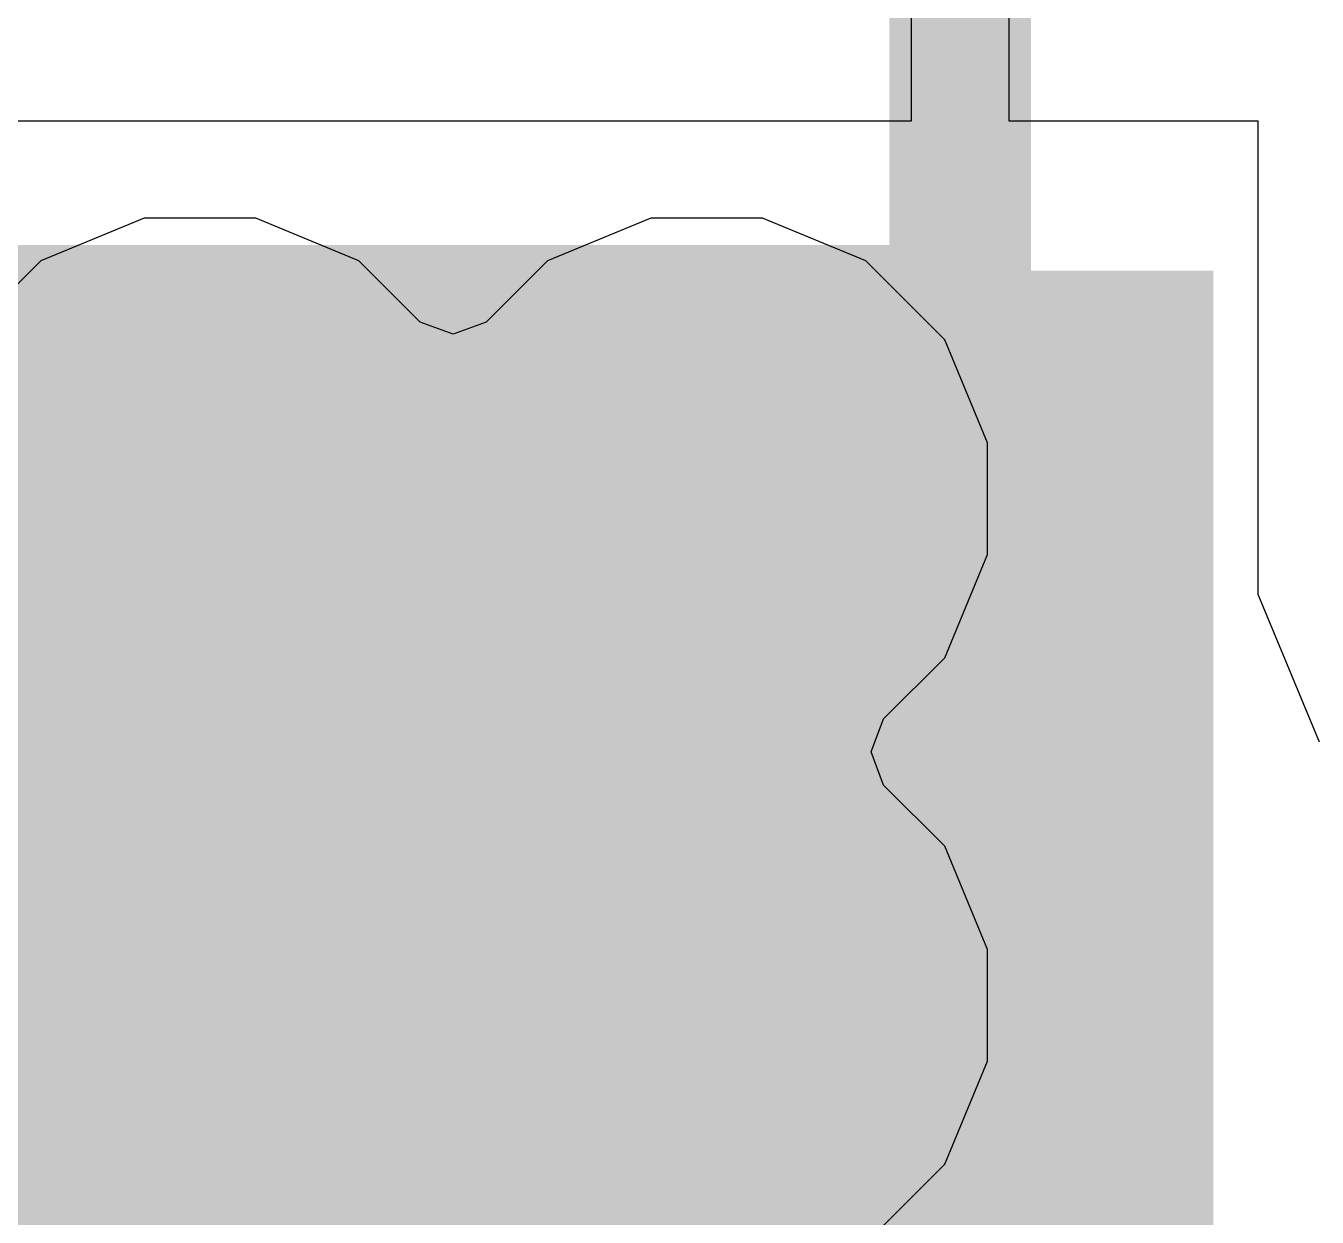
# Model space of a CAD drawing. Header units: inches. Extents: x -4 to 5258, y -4 to 5281.
# Drawn here: x 65.934 to 68.482, y 31.488 to 33.84 of the extents above; entities that cross this region are included whole.
import ezdxf

# ---------------------------------------------------------------- set-up
doc = ezdxf.new("R2010")
doc.units = ezdxf.units.IN
for name, color, linetype in [('Bottom Layer', 5, 'Continuous'), ('Bottom Solder', 6, 'Continuous'), ('Drill Drawing', 1, 'Continuous'), ('Layer 1', 16, 'Continuous'), ('Layer 2', 76, 'Continuous'), ('Top Layer', 1, 'Continuous'), ('Top Paste', 8, 'Continuous'), ('Top Solder', 216, 'Continuous'), ('Via Holes', 16, 'Continuous')]:
    doc.layers.add(name, color=color, linetype=linetype)

# ---------------------------------------------------------------- blocks, each defined once
blk = doc.blocks.new('HTSSOP_38_EP_4_4___15')
at = {"layer": 'Bottom Layer'}
h = blk.add_hatch(color=5, dxfattribs=at)
edge = h.paths.add_edge_path()
edge.add_arc((-1, 2), 0.3, 0, 360)
h = blk.add_hatch(color=5, dxfattribs=at)
edge = h.paths.add_edge_path()
edge.add_arc((0, 2), 0.3, 0, 360)
h = blk.add_hatch(color=5, dxfattribs=at)
edge = h.paths.add_edge_path()
edge.add_arc((-1, 1), 0.3, 0, 360)
h = blk.add_hatch(color=5, dxfattribs=at)
edge = h.paths.add_edge_path()
edge.add_arc((0, 1), 0.3, 0, 360)
at = {"layer": 'Bottom Solder'}
h = blk.add_hatch(color=6, dxfattribs=at)
edge = h.paths.add_edge_path()
edge.add_arc((-1, 2), 0.4016, 0, 360)
h = blk.add_hatch(color=6, dxfattribs=at)
edge = h.paths.add_edge_path()
edge.add_arc((0, 2), 0.4016, 0, 360)
h = blk.add_hatch(color=6, dxfattribs=at)
edge = h.paths.add_edge_path()
edge.add_arc((-1, 1), 0.4016, 0, 360)
h = blk.add_hatch(color=6, dxfattribs=at)
edge = h.paths.add_edge_path()
edge.add_arc((0, 1), 0.4016, 0, 360)
at = {"layer": 'Layer 1'}
h = blk.add_hatch(color=16, dxfattribs=at)
edge = h.paths.add_edge_path()
edge.add_arc((-1, 2), 0.3, 0, 360)
h = blk.add_hatch(color=16, dxfattribs=at)
edge = h.paths.add_edge_path()
edge.add_arc((0, 2), 0.3, 0, 360)
h = blk.add_hatch(color=16, dxfattribs=at)
edge = h.paths.add_edge_path()
edge.add_arc((-1, 1), 0.3, 0, 360)
h = blk.add_hatch(color=16, dxfattribs=at)
edge = h.paths.add_edge_path()
edge.add_arc((0, 1), 0.3, 0, 360)
at = {"layer": 'Layer 2'}
h = blk.add_hatch(color=76, dxfattribs=at)
edge = h.paths.add_edge_path()
edge.add_arc((-1, 2), 0.3, 0, 360)
h = blk.add_hatch(color=76, dxfattribs=at)
edge = h.paths.add_edge_path()
edge.add_arc((0, 2), 0.3, 0, 360)
h = blk.add_hatch(color=76, dxfattribs=at)
edge = h.paths.add_edge_path()
edge.add_arc((-1, 1), 0.3, 0, 360)
h = blk.add_hatch(color=76, dxfattribs=at)
edge = h.paths.add_edge_path()
edge.add_arc((0, 1), 0.3, 0, 360)
at = {"layer": 'Top Layer'}
blk.add_hatch(color=1, dxfattribs=at).paths.add_polyline_path([(1.45, 2.4), (1.45, -2.4), (-1.45, -2.4), (-1.45, 2.4)])
h = blk.add_hatch(color=1, dxfattribs=at)
edge = h.paths.add_edge_path()
edge.add_arc((-1, 2), 0.3, 0, 360)
h = blk.add_hatch(color=1, dxfattribs=at)
edge = h.paths.add_edge_path()
edge.add_arc((0, 2), 0.3, 0, 360)
h = blk.add_hatch(color=1, dxfattribs=at)
edge = h.paths.add_edge_path()
edge.add_arc((-1, 1), 0.3, 0, 360)
h = blk.add_hatch(color=1, dxfattribs=at)
edge = h.paths.add_edge_path()
edge.add_arc((0, 1), 0.3, 0, 360)
at = {"layer": 'Top Paste'}
blk.add_hatch(color=8, dxfattribs=at).paths.add_polyline_path([(1.45, 2.4), (1.45, -2.4), (-1.45, -2.4), (-1.45, 2.4)])
at = {"layer": 'Top Solder'}
blk.add_hatch(color=216, dxfattribs=at).paths.add_polyline_path([(1.5008, 2.4508), (1.5008, -2.4508), (-1.5008, -2.4508), (-1.5008, 2.4508)])
h = blk.add_hatch(color=216, dxfattribs=at)
edge = h.paths.add_edge_path()
edge.add_arc((-1, 2), 0.4016, 0, 360)
h = blk.add_hatch(color=216, dxfattribs=at)
edge = h.paths.add_edge_path()
edge.add_arc((0, 2), 0.4016, 0, 360)
h = blk.add_hatch(color=216, dxfattribs=at)
edge = h.paths.add_edge_path()
edge.add_arc((-1, 1), 0.4016, 0, 360)
h = blk.add_hatch(color=216, dxfattribs=at)
edge = h.paths.add_edge_path()
edge.add_arc((0, 1), 0.4016, 0, 360)
at = {"layer": 'Via Holes'}
h = blk.add_hatch(color=7, dxfattribs=at)
edge = h.paths.add_edge_path()
edge.add_arc((-1, 2), 0.15, 0, 360)
h = blk.add_hatch(color=7, dxfattribs=at)
edge = h.paths.add_edge_path()
edge.add_arc((0, 2), 0.15, 0, 360)
h = blk.add_hatch(color=7, dxfattribs=at)
edge = h.paths.add_edge_path()
edge.add_arc((-1, 1), 0.15, 0, 360)
h = blk.add_hatch(color=7, dxfattribs=at)
edge = h.paths.add_edge_path()
edge.add_arc((0, 1), 0.15, 0, 360)

msp = doc.modelspace()

# ---------------------------------------------------------------- hatches: boundary and pattern name
at = {"layer": 'Top Layer'}
msp.add_hatch(color=1, dxfattribs=at).paths.add_polyline_path([(62.8777, 30.4562), (68.2778, 30.4562), (68.2778, 33.3562), (62.8777, 33.3562)])

# ---------------------------------------------------------------- linework, layer by layer
at = {"layer": 'Drill Drawing'}
for points in [[(66.1507, 33.0332, 0.0508, 0.0508, 0), (66.1507, 33.1602, 0.0508, 0.0508, 0)], [(66.1507, 33.1602, 0.0508, 0.0508, 0), (66.4047, 33.1602, 0.0508, 0.0508, 0)], [(66.4047, 33.0332, 0.0508, 0.0508, 0), (66.4047, 33.1602, 0.0508, 0.0508, 0)], [(67.1507, 33.0332, 0.0508, 0.0508, 0), (67.1507, 33.1602, 0.0508, 0.0508, 0)], [(67.1507, 33.1602, 0.0508, 0.0508, 0), (67.4047, 33.1602, 0.0508, 0.0508, 0)], [(67.4047, 33.0332, 0.0508, 0.0508, 0), (67.4047, 33.1602, 0.0508, 0.0508, 0)], [(66.2015, 32.9824, 0.0508, 0.0508, 0), (66.2015, 33.0586, 0.0508, 0.0508, 0)], [(66.2015, 33.0586, 0.0508, 0.0508, 0), (66.3539, 33.0586, 0.0508, 0.0508, 0)], [(66.3539, 32.9824, 0.0508, 0.0508, 0), (66.3539, 33.0586, 0.0508, 0.0508, 0)], [(67.2015, 32.9824, 0.0508, 0.0508, 0), (67.2015, 33.0586, 0.0508, 0.0508, 0)], [(67.2015, 33.0586, 0.0508, 0.0508, 0), (67.3539, 33.0586, 0.0508, 0.0508, 0)], [(67.3539, 32.9824, 0.0508, 0.0508, 0), (67.3539, 33.0586, 0.0508, 0.0508, 0)], [(66.0237, 32.7792, 0.0508, 0.0508, 0), (66.0237, 33.0332, 0.0508, 0.0508, 0)], [(66.0237, 33.0332, 0.0508, 0.0508, 0), (66.1507, 33.0332, 0.0508, 0.0508, 0)], [(66.4047, 33.0332, 0.0508, 0.0508, 0), (66.5317, 33.0332, 0.0508, 0.0508, 0)], [(66.5317, 32.7792, 0.0508, 0.0508, 0), (66.5317, 33.0332, 0.0508, 0.0508, 0)], [(67.0237, 32.7792, 0.0508, 0.0508, 0), (67.0237, 33.0332, 0.0508, 0.0508, 0)], [(67.0237, 33.0332, 0.0508, 0.0508, 0), (67.1507, 33.0332, 0.0508, 0.0508, 0)], [(67.4047, 33.0332, 0.0508, 0.0508, 0), (67.5317, 33.0332, 0.0508, 0.0508, 0)], [(67.5317, 32.7792, 0.0508, 0.0508, 0), (67.5317, 33.0332, 0.0508, 0.0508, 0)], [(66.1253, 32.83, 0.0508, 0.0508, 0), (66.1253, 32.9824, 0.0508, 0.0508, 0)], [(66.1253, 32.9824, 0.0508, 0.0508, 0), (66.2015, 32.9824, 0.0508, 0.0508, 0)], [(66.3539, 32.9824, 0.0508, 0.0508, 0), (66.4301, 32.9824, 0.0508, 0.0508, 0)], [(66.4301, 32.83, 0.0508, 0.0508, 0), (66.4301, 32.9824, 0.0508, 0.0508, 0)], [(67.1253, 32.83, 0.0508, 0.0508, 0), (67.1253, 32.9824, 0.0508, 0.0508, 0)], [(67.1253, 32.9824, 0.0508, 0.0508, 0), (67.2015, 32.9824, 0.0508, 0.0508, 0)], [(67.3539, 32.9824, 0.0508, 0.0508, 0), (67.4301, 32.9824, 0.0508, 0.0508, 0)], [(67.4301, 32.83, 0.0508, 0.0508, 0), (67.4301, 32.9824, 0.0508, 0.0508, 0)], [(66.1253, 32.83, 0.0508, 0.0508, 0), (66.2015, 32.83, 0.0508, 0.0508, 0)], [(66.2015, 32.7538, 0.0508, 0.0508, 0), (66.2015, 32.83, 0.0508, 0.0508, 0)], [(66.3539, 32.83, 0.0508, 0.0508, 0), (66.4301, 32.83, 0.0508, 0.0508, 0)], [(66.3539, 32.7538, 0.0508, 0.0508, 0), (66.3539, 32.83, 0.0508, 0.0508, 0)], [(67.1253, 32.83, 0.0508, 0.0508, 0), (67.2015, 32.83, 0.0508, 0.0508, 0)], [(67.2015, 32.7538, 0.0508, 0.0508, 0), (67.2015, 32.83, 0.0508, 0.0508, 0)], [(67.3539, 32.83, 0.0508, 0.0508, 0), (67.4301, 32.83, 0.0508, 0.0508, 0)], [(67.3539, 32.7538, 0.0508, 0.0508, 0), (67.3539, 32.83, 0.0508, 0.0508, 0)], [(66.0237, 32.7792, 0.0508, 0.0508, 0), (66.1507, 32.7792, 0.0508, 0.0508, 0)], [(66.1507, 32.6522, 0.0508, 0.0508, 0), (66.1507, 32.7792, 0.0508, 0.0508, 0)], [(66.4047, 32.7792, 0.0508, 0.0508, 0), (66.5317, 32.7792, 0.0508, 0.0508, 0)], [(66.4047, 32.6522, 0.0508, 0.0508, 0), (66.4047, 32.7792, 0.0508, 0.0508, 0)], [(67.0237, 32.7792, 0.0508, 0.0508, 0), (67.1507, 32.7792, 0.0508, 0.0508, 0)], [(67.1507, 32.6522, 0.0508, 0.0508, 0), (67.1507, 32.7792, 0.0508, 0.0508, 0)], [(67.4047, 32.7792, 0.0508, 0.0508, 0), (67.5317, 32.7792, 0.0508, 0.0508, 0)], [(67.4047, 32.6522, 0.0508, 0.0508, 0), (67.4047, 32.7792, 0.0508, 0.0508, 0)], [(66.2015, 32.7538, 0.0508, 0.0508, 0), (66.3539, 32.7538, 0.0508, 0.0508, 0)], [(67.2015, 32.7538, 0.0508, 0.0508, 0), (67.3539, 32.7538, 0.0508, 0.0508, 0)], [(66.1507, 32.6522, 0.0508, 0.0508, 0), (66.4047, 32.6522, 0.0508, 0.0508, 0)], [(67.1507, 32.6522, 0.0508, 0.0508, 0), (67.4047, 32.6522, 0.0508, 0.0508, 0)], [(66.1507, 32.0332, 0.0508, 0.0508, 0), (66.1507, 32.1602, 0.0508, 0.0508, 0)], [(66.1507, 32.1602, 0.0508, 0.0508, 0), (66.4047, 32.1602, 0.0508, 0.0508, 0)], [(66.4047, 32.0332, 0.0508, 0.0508, 0), (66.4047, 32.1602, 0.0508, 0.0508, 0)], [(67.1507, 32.0332, 0.0508, 0.0508, 0), (67.1507, 32.1602, 0.0508, 0.0508, 0)], [(67.1507, 32.1602, 0.0508, 0.0508, 0), (67.4047, 32.1602, 0.0508, 0.0508, 0)], [(67.4047, 32.0332, 0.0508, 0.0508, 0), (67.4047, 32.1602, 0.0508, 0.0508, 0)], [(66.2015, 31.9824, 0.0508, 0.0508, 0), (66.2015, 32.0586, 0.0508, 0.0508, 0)], [(66.2015, 32.0586, 0.0508, 0.0508, 0), (66.3539, 32.0586, 0.0508, 0.0508, 0)], [(66.3539, 31.9824, 0.0508, 0.0508, 0), (66.3539, 32.0586, 0.0508, 0.0508, 0)], [(67.2015, 31.9824, 0.0508, 0.0508, 0), (67.2015, 32.0586, 0.0508, 0.0508, 0)], [(67.2015, 32.0586, 0.0508, 0.0508, 0), (67.3539, 32.0586, 0.0508, 0.0508, 0)], [(67.3539, 31.9824, 0.0508, 0.0508, 0), (67.3539, 32.0586, 0.0508, 0.0508, 0)], [(66.0237, 31.7792, 0.0508, 0.0508, 0), (66.0237, 32.0332, 0.0508, 0.0508, 0)], [(66.0237, 32.0332, 0.0508, 0.0508, 0), (66.1507, 32.0332, 0.0508, 0.0508, 0)], [(66.4047, 32.0332, 0.0508, 0.0508, 0), (66.5317, 32.0332, 0.0508, 0.0508, 0)], [(66.5317, 31.7792, 0.0508, 0.0508, 0), (66.5317, 32.0332, 0.0508, 0.0508, 0)], [(67.0237, 31.7792, 0.0508, 0.0508, 0), (67.0237, 32.0332, 0.0508, 0.0508, 0)], [(67.0237, 32.0332, 0.0508, 0.0508, 0), (67.1507, 32.0332, 0.0508, 0.0508, 0)], [(67.4047, 32.0332, 0.0508, 0.0508, 0), (67.5317, 32.0332, 0.0508, 0.0508, 0)], [(67.5317, 31.7792, 0.0508, 0.0508, 0), (67.5317, 32.0332, 0.0508, 0.0508, 0)], [(66.1253, 31.83, 0.0508, 0.0508, 0), (66.1253, 31.9824, 0.0508, 0.0508, 0)], [(66.1253, 31.9824, 0.0508, 0.0508, 0), (66.2015, 31.9824, 0.0508, 0.0508, 0)], [(66.3539, 31.9824, 0.0508, 0.0508, 0), (66.4301, 31.9824, 0.0508, 0.0508, 0)], [(66.4301, 31.83, 0.0508, 0.0508, 0), (66.4301, 31.9824, 0.0508, 0.0508, 0)], [(67.1253, 31.83, 0.0508, 0.0508, 0), (67.1253, 31.9824, 0.0508, 0.0508, 0)], [(67.1253, 31.9824, 0.0508, 0.0508, 0), (67.2015, 31.9824, 0.0508, 0.0508, 0)], [(67.3539, 31.9824, 0.0508, 0.0508, 0), (67.4301, 31.9824, 0.0508, 0.0508, 0)], [(67.4301, 31.83, 0.0508, 0.0508, 0), (67.4301, 31.9824, 0.0508, 0.0508, 0)], [(66.1253, 31.83, 0.0508, 0.0508, 0), (66.2015, 31.83, 0.0508, 0.0508, 0)], [(66.2015, 31.7538, 0.0508, 0.0508, 0), (66.2015, 31.83, 0.0508, 0.0508, 0)], [(66.3539, 31.83, 0.0508, 0.0508, 0), (66.4301, 31.83, 0.0508, 0.0508, 0)], [(66.3539, 31.7538, 0.0508, 0.0508, 0), (66.3539, 31.83, 0.0508, 0.0508, 0)], [(67.1253, 31.83, 0.0508, 0.0508, 0), (67.2015, 31.83, 0.0508, 0.0508, 0)], [(67.2015, 31.7538, 0.0508, 0.0508, 0), (67.2015, 31.83, 0.0508, 0.0508, 0)], [(67.3539, 31.83, 0.0508, 0.0508, 0), (67.4301, 31.83, 0.0508, 0.0508, 0)], [(67.3539, 31.7538, 0.0508, 0.0508, 0), (67.3539, 31.83, 0.0508, 0.0508, 0)], [(66.0237, 31.7792, 0.0508, 0.0508, 0), (66.1507, 31.7792, 0.0508, 0.0508, 0)], [(66.1507, 31.6522, 0.0508, 0.0508, 0), (66.1507, 31.7792, 0.0508, 0.0508, 0)], [(66.4047, 31.7792, 0.0508, 0.0508, 0), (66.5317, 31.7792, 0.0508, 0.0508, 0)], [(66.4047, 31.6522, 0.0508, 0.0508, 0), (66.4047, 31.7792, 0.0508, 0.0508, 0)], [(67.0237, 31.7792, 0.0508, 0.0508, 0), (67.1507, 31.7792, 0.0508, 0.0508, 0)], [(67.1507, 31.6522, 0.0508, 0.0508, 0), (67.1507, 31.7792, 0.0508, 0.0508, 0)], [(67.4047, 31.7792, 0.0508, 0.0508, 0), (67.5317, 31.7792, 0.0508, 0.0508, 0)], [(67.4047, 31.6522, 0.0508, 0.0508, 0), (67.4047, 31.7792, 0.0508, 0.0508, 0)], [(66.2015, 31.7538, 0.0508, 0.0508, 0), (66.3539, 31.7538, 0.0508, 0.0508, 0)], [(67.2015, 31.7538, 0.0508, 0.0508, 0), (67.3539, 31.7538, 0.0508, 0.0508, 0)], [(66.1507, 31.6522, 0.0508, 0.0508, 0), (66.4047, 31.6522, 0.0508, 0.0508, 0)], [(67.1507, 31.6522, 0.0508, 0.0508, 0), (67.4047, 31.6522, 0.0508, 0.0508, 0)]]:
    msp.add_lwpolyline(points, format="xyseb", dxfattribs=at)
for points in [[(66.138, 33.1602, 0.0254, 0.0254, 1), (66.1634, 33.1602, 0.0254, 0.0254, 1)], [(66.138, 33.1602, 0.0254, 0.0254, 1), (66.1634, 33.1602, 0.0254, 0.0254, 1)], [(66.392, 33.1602, 0.0254, 0.0254, 1), (66.4174, 33.1602, 0.0254, 0.0254, 1)], [(66.392, 33.1602, 0.0254, 0.0254, 1), (66.4174, 33.1602, 0.0254, 0.0254, 1)], [(67.138, 33.1602, 0.0254, 0.0254, 1), (67.1634, 33.1602, 0.0254, 0.0254, 1)], [(67.138, 33.1602, 0.0254, 0.0254, 1), (67.1634, 33.1602, 0.0254, 0.0254, 1)], [(67.392, 33.1602, 0.0254, 0.0254, 1), (67.4174, 33.1602, 0.0254, 0.0254, 1)], [(67.392, 33.1602, 0.0254, 0.0254, 1), (67.4174, 33.1602, 0.0254, 0.0254, 1)], [(66.1888, 33.0586, 0.0254, 0.0254, 1), (66.2142, 33.0586, 0.0254, 0.0254, 1)], [(66.1888, 33.0586, 0.0254, 0.0254, 1), (66.2142, 33.0586, 0.0254, 0.0254, 1)], [(66.3412, 33.0586, 0.0254, 0.0254, 1), (66.3666, 33.0586, 0.0254, 0.0254, 1)], [(66.3412, 33.0586, 0.0254, 0.0254, 1), (66.3666, 33.0586, 0.0254, 0.0254, 1)], [(67.1888, 33.0586, 0.0254, 0.0254, 1), (67.2142, 33.0586, 0.0254, 0.0254, 1)], [(67.1888, 33.0586, 0.0254, 0.0254, 1), (67.2142, 33.0586, 0.0254, 0.0254, 1)], [(67.3412, 33.0586, 0.0254, 0.0254, 1), (67.3666, 33.0586, 0.0254, 0.0254, 1)], [(67.3412, 33.0586, 0.0254, 0.0254, 1), (67.3666, 33.0586, 0.0254, 0.0254, 1)], [(66.011, 33.0332, 0.0254, 0.0254, 1), (66.0364, 33.0332, 0.0254, 0.0254, 1)], [(66.011, 33.0332, 0.0254, 0.0254, 1), (66.0364, 33.0332, 0.0254, 0.0254, 1)], [(66.138, 33.0332, 0.0254, 0.0254, 1), (66.1634, 33.0332, 0.0254, 0.0254, 1)], [(66.138, 33.0332, 0.0254, 0.0254, 1), (66.1634, 33.0332, 0.0254, 0.0254, 1)], [(66.392, 33.0332, 0.0254, 0.0254, 1), (66.4174, 33.0332, 0.0254, 0.0254, 1)], [(66.392, 33.0332, 0.0254, 0.0254, 1), (66.4174, 33.0332, 0.0254, 0.0254, 1)], [(66.519, 33.0332, 0.0254, 0.0254, 1), (66.5444, 33.0332, 0.0254, 0.0254, 1)], [(66.519, 33.0332, 0.0254, 0.0254, 1), (66.5444, 33.0332, 0.0254, 0.0254, 1)], [(67.011, 33.0332, 0.0254, 0.0254, 1), (67.0364, 33.0332, 0.0254, 0.0254, 1)], [(67.011, 33.0332, 0.0254, 0.0254, 1), (67.0364, 33.0332, 0.0254, 0.0254, 1)], [(67.138, 33.0332, 0.0254, 0.0254, 1), (67.1634, 33.0332, 0.0254, 0.0254, 1)], [(67.138, 33.0332, 0.0254, 0.0254, 1), (67.1634, 33.0332, 0.0254, 0.0254, 1)], [(67.392, 33.0332, 0.0254, 0.0254, 1), (67.4174, 33.0332, 0.0254, 0.0254, 1)], [(67.392, 33.0332, 0.0254, 0.0254, 1), (67.4174, 33.0332, 0.0254, 0.0254, 1)], [(67.519, 33.0332, 0.0254, 0.0254, 1), (67.5444, 33.0332, 0.0254, 0.0254, 1)], [(67.519, 33.0332, 0.0254, 0.0254, 1), (67.5444, 33.0332, 0.0254, 0.0254, 1)], [(66.1126, 32.9824, 0.0254, 0.0254, 1), (66.138, 32.9824, 0.0254, 0.0254, 1)], [(66.1126, 32.9824, 0.0254, 0.0254, 1), (66.138, 32.9824, 0.0254, 0.0254, 1)], [(66.1888, 32.9824, 0.0254, 0.0254, 1), (66.2142, 32.9824, 0.0254, 0.0254, 1)], [(66.1888, 32.9824, 0.0254, 0.0254, 1), (66.2142, 32.9824, 0.0254, 0.0254, 1)], [(66.3412, 32.9824, 0.0254, 0.0254, 1), (66.3666, 32.9824, 0.0254, 0.0254, 1)], [(66.3412, 32.9824, 0.0254, 0.0254, 1), (66.3666, 32.9824, 0.0254, 0.0254, 1)], [(66.4174, 32.9824, 0.0254, 0.0254, 1), (66.4428, 32.9824, 0.0254, 0.0254, 1)], [(66.4174, 32.9824, 0.0254, 0.0254, 1), (66.4428, 32.9824, 0.0254, 0.0254, 1)], [(67.1126, 32.9824, 0.0254, 0.0254, 1), (67.138, 32.9824, 0.0254, 0.0254, 1)], [(67.1126, 32.9824, 0.0254, 0.0254, 1), (67.138, 32.9824, 0.0254, 0.0254, 1)], [(67.1888, 32.9824, 0.0254, 0.0254, 1), (67.2142, 32.9824, 0.0254, 0.0254, 1)], [(67.1888, 32.9824, 0.0254, 0.0254, 1), (67.2142, 32.9824, 0.0254, 0.0254, 1)], [(67.3412, 32.9824, 0.0254, 0.0254, 1), (67.3666, 32.9824, 0.0254, 0.0254, 1)], [(67.3412, 32.9824, 0.0254, 0.0254, 1), (67.3666, 32.9824, 0.0254, 0.0254, 1)], [(67.4174, 32.9824, 0.0254, 0.0254, 1), (67.4428, 32.9824, 0.0254, 0.0254, 1)], [(67.4174, 32.9824, 0.0254, 0.0254, 1), (67.4428, 32.9824, 0.0254, 0.0254, 1)], [(66.1126, 32.83, 0.0254, 0.0254, 1), (66.138, 32.83, 0.0254, 0.0254, 1)], [(66.1126, 32.83, 0.0254, 0.0254, 1), (66.138, 32.83, 0.0254, 0.0254, 1)], [(66.1888, 32.83, 0.0254, 0.0254, 1), (66.2142, 32.83, 0.0254, 0.0254, 1)], [(66.1888, 32.83, 0.0254, 0.0254, 1), (66.2142, 32.83, 0.0254, 0.0254, 1)], [(66.3412, 32.83, 0.0254, 0.0254, 1), (66.3666, 32.83, 0.0254, 0.0254, 1)], [(66.3412, 32.83, 0.0254, 0.0254, 1), (66.3666, 32.83, 0.0254, 0.0254, 1)], [(66.4174, 32.83, 0.0254, 0.0254, 1), (66.4428, 32.83, 0.0254, 0.0254, 1)], [(66.4174, 32.83, 0.0254, 0.0254, 1), (66.4428, 32.83, 0.0254, 0.0254, 1)], [(67.1126, 32.83, 0.0254, 0.0254, 1), (67.138, 32.83, 0.0254, 0.0254, 1)], [(67.1126, 32.83, 0.0254, 0.0254, 1), (67.138, 32.83, 0.0254, 0.0254, 1)], [(67.1888, 32.83, 0.0254, 0.0254, 1), (67.2142, 32.83, 0.0254, 0.0254, 1)], [(67.1888, 32.83, 0.0254, 0.0254, 1), (67.2142, 32.83, 0.0254, 0.0254, 1)], [(67.3412, 32.83, 0.0254, 0.0254, 1), (67.3666, 32.83, 0.0254, 0.0254, 1)], [(67.3412, 32.83, 0.0254, 0.0254, 1), (67.3666, 32.83, 0.0254, 0.0254, 1)], [(67.4174, 32.83, 0.0254, 0.0254, 1), (67.4428, 32.83, 0.0254, 0.0254, 1)], [(67.4174, 32.83, 0.0254, 0.0254, 1), (67.4428, 32.83, 0.0254, 0.0254, 1)], [(66.011, 32.7792, 0.0254, 0.0254, 1), (66.0364, 32.7792, 0.0254, 0.0254, 1)], [(66.011, 32.7792, 0.0254, 0.0254, 1), (66.0364, 32.7792, 0.0254, 0.0254, 1)], [(66.138, 32.7792, 0.0254, 0.0254, 1), (66.1634, 32.7792, 0.0254, 0.0254, 1)], [(66.138, 32.7792, 0.0254, 0.0254, 1), (66.1634, 32.7792, 0.0254, 0.0254, 1)], [(66.392, 32.7792, 0.0254, 0.0254, 1), (66.4174, 32.7792, 0.0254, 0.0254, 1)], [(66.392, 32.7792, 0.0254, 0.0254, 1), (66.4174, 32.7792, 0.0254, 0.0254, 1)], [(66.519, 32.7792, 0.0254, 0.0254, 1), (66.5444, 32.7792, 0.0254, 0.0254, 1)], [(66.519, 32.7792, 0.0254, 0.0254, 1), (66.5444, 32.7792, 0.0254, 0.0254, 1)], [(67.011, 32.7792, 0.0254, 0.0254, 1), (67.0364, 32.7792, 0.0254, 0.0254, 1)], [(67.011, 32.7792, 0.0254, 0.0254, 1), (67.0364, 32.7792, 0.0254, 0.0254, 1)], [(67.138, 32.7792, 0.0254, 0.0254, 1), (67.1634, 32.7792, 0.0254, 0.0254, 1)], [(67.138, 32.7792, 0.0254, 0.0254, 1), (67.1634, 32.7792, 0.0254, 0.0254, 1)], [(67.392, 32.7792, 0.0254, 0.0254, 1), (67.4174, 32.7792, 0.0254, 0.0254, 1)], [(67.392, 32.7792, 0.0254, 0.0254, 1), (67.4174, 32.7792, 0.0254, 0.0254, 1)], [(67.519, 32.7792, 0.0254, 0.0254, 1), (67.5444, 32.7792, 0.0254, 0.0254, 1)], [(67.519, 32.7792, 0.0254, 0.0254, 1), (67.5444, 32.7792, 0.0254, 0.0254, 1)], [(66.1888, 32.7538, 0.0254, 0.0254, 1), (66.2142, 32.7538, 0.0254, 0.0254, 1)], [(66.1888, 32.7538, 0.0254, 0.0254, 1), (66.2142, 32.7538, 0.0254, 0.0254, 1)], [(66.3412, 32.7538, 0.0254, 0.0254, 1), (66.3666, 32.7538, 0.0254, 0.0254, 1)], [(66.3412, 32.7538, 0.0254, 0.0254, 1), (66.3666, 32.7538, 0.0254, 0.0254, 1)], [(67.1888, 32.7538, 0.0254, 0.0254, 1), (67.2142, 32.7538, 0.0254, 0.0254, 1)], [(67.1888, 32.7538, 0.0254, 0.0254, 1), (67.2142, 32.7538, 0.0254, 0.0254, 1)], [(67.3412, 32.7538, 0.0254, 0.0254, 1), (67.3666, 32.7538, 0.0254, 0.0254, 1)], [(67.3412, 32.7538, 0.0254, 0.0254, 1), (67.3666, 32.7538, 0.0254, 0.0254, 1)], [(66.138, 32.6522, 0.0254, 0.0254, 1), (66.1634, 32.6522, 0.0254, 0.0254, 1)], [(66.138, 32.6522, 0.0254, 0.0254, 1), (66.1634, 32.6522, 0.0254, 0.0254, 1)], [(66.392, 32.6522, 0.0254, 0.0254, 1), (66.4174, 32.6522, 0.0254, 0.0254, 1)], [(66.392, 32.6522, 0.0254, 0.0254, 1), (66.4174, 32.6522, 0.0254, 0.0254, 1)], [(67.138, 32.6522, 0.0254, 0.0254, 1), (67.1634, 32.6522, 0.0254, 0.0254, 1)], [(67.138, 32.6522, 0.0254, 0.0254, 1), (67.1634, 32.6522, 0.0254, 0.0254, 1)], [(67.392, 32.6522, 0.0254, 0.0254, 1), (67.4174, 32.6522, 0.0254, 0.0254, 1)], [(67.392, 32.6522, 0.0254, 0.0254, 1), (67.4174, 32.6522, 0.0254, 0.0254, 1)], [(66.138, 32.1602, 0.0254, 0.0254, 1), (66.1634, 32.1602, 0.0254, 0.0254, 1)], [(66.138, 32.1602, 0.0254, 0.0254, 1), (66.1634, 32.1602, 0.0254, 0.0254, 1)], [(66.392, 32.1602, 0.0254, 0.0254, 1), (66.4174, 32.1602, 0.0254, 0.0254, 1)], [(66.392, 32.1602, 0.0254, 0.0254, 1), (66.4174, 32.1602, 0.0254, 0.0254, 1)], [(67.138, 32.1602, 0.0254, 0.0254, 1), (67.1634, 32.1602, 0.0254, 0.0254, 1)], [(67.138, 32.1602, 0.0254, 0.0254, 1), (67.1634, 32.1602, 0.0254, 0.0254, 1)], [(67.392, 32.1602, 0.0254, 0.0254, 1), (67.4174, 32.1602, 0.0254, 0.0254, 1)], [(67.392, 32.1602, 0.0254, 0.0254, 1), (67.4174, 32.1602, 0.0254, 0.0254, 1)], [(66.1888, 32.0586, 0.0254, 0.0254, 1), (66.2142, 32.0586, 0.0254, 0.0254, 1)], [(66.1888, 32.0586, 0.0254, 0.0254, 1), (66.2142, 32.0586, 0.0254, 0.0254, 1)], [(66.3412, 32.0586, 0.0254, 0.0254, 1), (66.3666, 32.0586, 0.0254, 0.0254, 1)], [(66.3412, 32.0586, 0.0254, 0.0254, 1), (66.3666, 32.0586, 0.0254, 0.0254, 1)], [(67.1888, 32.0586, 0.0254, 0.0254, 1), (67.2142, 32.0586, 0.0254, 0.0254, 1)], [(67.1888, 32.0586, 0.0254, 0.0254, 1), (67.2142, 32.0586, 0.0254, 0.0254, 1)], [(67.3412, 32.0586, 0.0254, 0.0254, 1), (67.3666, 32.0586, 0.0254, 0.0254, 1)], [(67.3412, 32.0586, 0.0254, 0.0254, 1), (67.3666, 32.0586, 0.0254, 0.0254, 1)], [(66.011, 32.0332, 0.0254, 0.0254, 1), (66.0364, 32.0332, 0.0254, 0.0254, 1)], [(66.011, 32.0332, 0.0254, 0.0254, 1), (66.0364, 32.0332, 0.0254, 0.0254, 1)], [(66.138, 32.0332, 0.0254, 0.0254, 1), (66.1634, 32.0332, 0.0254, 0.0254, 1)], [(66.138, 32.0332, 0.0254, 0.0254, 1), (66.1634, 32.0332, 0.0254, 0.0254, 1)], [(66.392, 32.0332, 0.0254, 0.0254, 1), (66.4174, 32.0332, 0.0254, 0.0254, 1)], [(66.392, 32.0332, 0.0254, 0.0254, 1), (66.4174, 32.0332, 0.0254, 0.0254, 1)], [(66.519, 32.0332, 0.0254, 0.0254, 1), (66.5444, 32.0332, 0.0254, 0.0254, 1)], [(66.519, 32.0332, 0.0254, 0.0254, 1), (66.5444, 32.0332, 0.0254, 0.0254, 1)], [(67.011, 32.0332, 0.0254, 0.0254, 1), (67.0364, 32.0332, 0.0254, 0.0254, 1)], [(67.011, 32.0332, 0.0254, 0.0254, 1), (67.0364, 32.0332, 0.0254, 0.0254, 1)], [(67.138, 32.0332, 0.0254, 0.0254, 1), (67.1634, 32.0332, 0.0254, 0.0254, 1)], [(67.138, 32.0332, 0.0254, 0.0254, 1), (67.1634, 32.0332, 0.0254, 0.0254, 1)], [(67.392, 32.0332, 0.0254, 0.0254, 1), (67.4174, 32.0332, 0.0254, 0.0254, 1)], [(67.392, 32.0332, 0.0254, 0.0254, 1), (67.4174, 32.0332, 0.0254, 0.0254, 1)], [(67.519, 32.0332, 0.0254, 0.0254, 1), (67.5444, 32.0332, 0.0254, 0.0254, 1)], [(67.519, 32.0332, 0.0254, 0.0254, 1), (67.5444, 32.0332, 0.0254, 0.0254, 1)], [(66.1126, 31.9824, 0.0254, 0.0254, 1), (66.138, 31.9824, 0.0254, 0.0254, 1)], [(66.1126, 31.9824, 0.0254, 0.0254, 1), (66.138, 31.9824, 0.0254, 0.0254, 1)], [(66.1888, 31.9824, 0.0254, 0.0254, 1), (66.2142, 31.9824, 0.0254, 0.0254, 1)], [(66.1888, 31.9824, 0.0254, 0.0254, 1), (66.2142, 31.9824, 0.0254, 0.0254, 1)], [(66.3412, 31.9824, 0.0254, 0.0254, 1), (66.3666, 31.9824, 0.0254, 0.0254, 1)], [(66.3412, 31.9824, 0.0254, 0.0254, 1), (66.3666, 31.9824, 0.0254, 0.0254, 1)], [(66.4174, 31.9824, 0.0254, 0.0254, 1), (66.4428, 31.9824, 0.0254, 0.0254, 1)], [(66.4174, 31.9824, 0.0254, 0.0254, 1), (66.4428, 31.9824, 0.0254, 0.0254, 1)], [(67.1126, 31.9824, 0.0254, 0.0254, 1), (67.138, 31.9824, 0.0254, 0.0254, 1)], [(67.1126, 31.9824, 0.0254, 0.0254, 1), (67.138, 31.9824, 0.0254, 0.0254, 1)], [(67.1888, 31.9824, 0.0254, 0.0254, 1), (67.2142, 31.9824, 0.0254, 0.0254, 1)], [(67.1888, 31.9824, 0.0254, 0.0254, 1), (67.2142, 31.9824, 0.0254, 0.0254, 1)], [(67.3412, 31.9824, 0.0254, 0.0254, 1), (67.3666, 31.9824, 0.0254, 0.0254, 1)], [(67.3412, 31.9824, 0.0254, 0.0254, 1), (67.3666, 31.9824, 0.0254, 0.0254, 1)], [(67.4174, 31.9824, 0.0254, 0.0254, 1), (67.4428, 31.9824, 0.0254, 0.0254, 1)], [(67.4174, 31.9824, 0.0254, 0.0254, 1), (67.4428, 31.9824, 0.0254, 0.0254, 1)], [(66.1126, 31.83, 0.0254, 0.0254, 1), (66.138, 31.83, 0.0254, 0.0254, 1)], [(66.1126, 31.83, 0.0254, 0.0254, 1), (66.138, 31.83, 0.0254, 0.0254, 1)], [(66.1888, 31.83, 0.0254, 0.0254, 1), (66.2142, 31.83, 0.0254, 0.0254, 1)], [(66.1888, 31.83, 0.0254, 0.0254, 1), (66.2142, 31.83, 0.0254, 0.0254, 1)], [(66.3412, 31.83, 0.0254, 0.0254, 1), (66.3666, 31.83, 0.0254, 0.0254, 1)], [(66.3412, 31.83, 0.0254, 0.0254, 1), (66.3666, 31.83, 0.0254, 0.0254, 1)], [(66.4174, 31.83, 0.0254, 0.0254, 1), (66.4428, 31.83, 0.0254, 0.0254, 1)], [(66.4174, 31.83, 0.0254, 0.0254, 1), (66.4428, 31.83, 0.0254, 0.0254, 1)], [(67.1126, 31.83, 0.0254, 0.0254, 1), (67.138, 31.83, 0.0254, 0.0254, 1)], [(67.1126, 31.83, 0.0254, 0.0254, 1), (67.138, 31.83, 0.0254, 0.0254, 1)], [(67.1888, 31.83, 0.0254, 0.0254, 1), (67.2142, 31.83, 0.0254, 0.0254, 1)], [(67.1888, 31.83, 0.0254, 0.0254, 1), (67.2142, 31.83, 0.0254, 0.0254, 1)], [(67.3412, 31.83, 0.0254, 0.0254, 1), (67.3666, 31.83, 0.0254, 0.0254, 1)], [(67.3412, 31.83, 0.0254, 0.0254, 1), (67.3666, 31.83, 0.0254, 0.0254, 1)], [(67.4174, 31.83, 0.0254, 0.0254, 1), (67.4428, 31.83, 0.0254, 0.0254, 1)], [(67.4174, 31.83, 0.0254, 0.0254, 1), (67.4428, 31.83, 0.0254, 0.0254, 1)], [(66.011, 31.7792, 0.0254, 0.0254, 1), (66.0364, 31.7792, 0.0254, 0.0254, 1)], [(66.011, 31.7792, 0.0254, 0.0254, 1), (66.0364, 31.7792, 0.0254, 0.0254, 1)], [(66.138, 31.7792, 0.0254, 0.0254, 1), (66.1634, 31.7792, 0.0254, 0.0254, 1)], [(66.138, 31.7792, 0.0254, 0.0254, 1), (66.1634, 31.7792, 0.0254, 0.0254, 1)], [(66.392, 31.7792, 0.0254, 0.0254, 1), (66.4174, 31.7792, 0.0254, 0.0254, 1)], [(66.392, 31.7792, 0.0254, 0.0254, 1), (66.4174, 31.7792, 0.0254, 0.0254, 1)], [(66.519, 31.7792, 0.0254, 0.0254, 1), (66.5444, 31.7792, 0.0254, 0.0254, 1)], [(66.519, 31.7792, 0.0254, 0.0254, 1), (66.5444, 31.7792, 0.0254, 0.0254, 1)], [(67.011, 31.7792, 0.0254, 0.0254, 1), (67.0364, 31.7792, 0.0254, 0.0254, 1)], [(67.011, 31.7792, 0.0254, 0.0254, 1), (67.0364, 31.7792, 0.0254, 0.0254, 1)], [(67.138, 31.7792, 0.0254, 0.0254, 1), (67.1634, 31.7792, 0.0254, 0.0254, 1)], [(67.138, 31.7792, 0.0254, 0.0254, 1), (67.1634, 31.7792, 0.0254, 0.0254, 1)], [(67.392, 31.7792, 0.0254, 0.0254, 1), (67.4174, 31.7792, 0.0254, 0.0254, 1)], [(67.392, 31.7792, 0.0254, 0.0254, 1), (67.4174, 31.7792, 0.0254, 0.0254, 1)], [(67.519, 31.7792, 0.0254, 0.0254, 1), (67.5444, 31.7792, 0.0254, 0.0254, 1)], [(67.519, 31.7792, 0.0254, 0.0254, 1), (67.5444, 31.7792, 0.0254, 0.0254, 1)], [(66.1888, 31.7538, 0.0254, 0.0254, 1), (66.2142, 31.7538, 0.0254, 0.0254, 1)], [(66.1888, 31.7538, 0.0254, 0.0254, 1), (66.2142, 31.7538, 0.0254, 0.0254, 1)], [(66.3412, 31.7538, 0.0254, 0.0254, 1), (66.3666, 31.7538, 0.0254, 0.0254, 1)], [(66.3412, 31.7538, 0.0254, 0.0254, 1), (66.3666, 31.7538, 0.0254, 0.0254, 1)], [(67.1888, 31.7538, 0.0254, 0.0254, 1), (67.2142, 31.7538, 0.0254, 0.0254, 1)], [(67.1888, 31.7538, 0.0254, 0.0254, 1), (67.2142, 31.7538, 0.0254, 0.0254, 1)], [(67.3412, 31.7538, 0.0254, 0.0254, 1), (67.3666, 31.7538, 0.0254, 0.0254, 1)], [(67.3412, 31.7538, 0.0254, 0.0254, 1), (67.3666, 31.7538, 0.0254, 0.0254, 1)], [(66.138, 31.6522, 0.0254, 0.0254, 1), (66.1634, 31.6522, 0.0254, 0.0254, 1)], [(66.138, 31.6522, 0.0254, 0.0254, 1), (66.1634, 31.6522, 0.0254, 0.0254, 1)], [(66.392, 31.6522, 0.0254, 0.0254, 1), (66.4174, 31.6522, 0.0254, 0.0254, 1)], [(66.392, 31.6522, 0.0254, 0.0254, 1), (66.4174, 31.6522, 0.0254, 0.0254, 1)], [(67.138, 31.6522, 0.0254, 0.0254, 1), (67.1634, 31.6522, 0.0254, 0.0254, 1)], [(67.138, 31.6522, 0.0254, 0.0254, 1), (67.1634, 31.6522, 0.0254, 0.0254, 1)], [(67.392, 31.6522, 0.0254, 0.0254, 1), (67.4174, 31.6522, 0.0254, 0.0254, 1)], [(67.392, 31.6522, 0.0254, 0.0254, 1), (67.4174, 31.6522, 0.0254, 0.0254, 1)]]:
    msp.add_lwpolyline(points, format="xyseb", close=True, dxfattribs=at)
at = {"layer": 'Layer 2'}
for p, q in [((66.1675, 33.4602), (65.9639, 33.3759)), ((66.3879, 33.4602), (66.1675, 33.4602)), ((66.5915, 33.3759), (66.3879, 33.4602)), ((67.1675, 33.4602), (66.9639, 33.3759)), ((67.3879, 33.4602), (67.1675, 33.4602)), ((67.5915, 33.3759), (67.3879, 33.4602)), ((65.9639, 33.3759), (65.8429, 33.2549)), ((66.7125, 33.2549), (66.5915, 33.3759)), ((66.9639, 33.3759), (66.8429, 33.2549)), ((67.7474, 33.22), (67.5915, 33.3759)), ((66.7777, 33.2311), (66.7125, 33.2549)), ((66.8429, 33.2549), (66.7777, 33.2311)), ((67.8317, 33.0164), (67.7474, 33.22)), ((67.8317, 32.796), (67.8317, 33.0164)), ((67.7474, 32.5924), (67.8317, 32.796)), ((67.6264, 32.4714), (67.7474, 32.5924)), ((67.6026, 32.4062), (67.6264, 32.4714)), ((67.6264, 32.341), (67.6026, 32.4062)), ((67.7474, 32.22), (67.6264, 32.341)), ((67.8317, 32.0164), (67.7474, 32.22)), ((67.8317, 31.796), (67.8317, 32.0164)), ((67.7474, 31.5924), (67.8317, 31.796)), ((67.6264, 31.4714), (67.7474, 31.5924))]:
    msp.add_line(p, q, dxfattribs=at)
at = {"layer": 'Top Layer'}
for p, q in [((67.6819, 33.6522), (67.6819, 34.3251)), ((67.8738, 34.2839), (67.8738, 33.6522)), ((62.6903, 33.6522), (67.6819, 33.6522)), ((67.8738, 33.6522), (68.3653, 33.6522)), ((68.3653, 33.6522), (68.3653, 32.7177)), ((68.3653, 32.7177), (68.4861, 32.4261))]:
    msp.add_line(p, q, dxfattribs=at)
for points in [[(67.7777, 32.4062, 0.2794, 0.2794, 0), (67.7777, 34.7062, 0.2794, 0.2794, 0)], [(67.2777, 31.9062, 0.2794, 0.2794, 0), (67.7777, 32.4062, 0.2794, 0.2794, 0)]]:
    msp.add_lwpolyline(points, format="xyseb", dxfattribs=at)
for points in [[(67.7079, 32.4062, 0.1397, 0.1397, 1), (67.8476, 32.4062, 0.1397, 0.1397, 1)], [(67.7079, 32.4062, 0.1397, 0.1397, 1), (67.8476, 32.4062, 0.1397, 0.1397, 1)], [(67.2079, 31.9062, 0.1397, 0.1397, 1), (67.3476, 31.9062, 0.1397, 0.1397, 1)]]:
    msp.add_lwpolyline(points, format="xyseb", close=True, dxfattribs=at)

# ---------------------------------------------------------------- block references
at = {"rotation": 270}
msp.add_blockref('HTSSOP_38_EP_4_4___15', (65.2777, 31.9062), dxfattribs=at)

doc.saveas('drawing.dxf')
